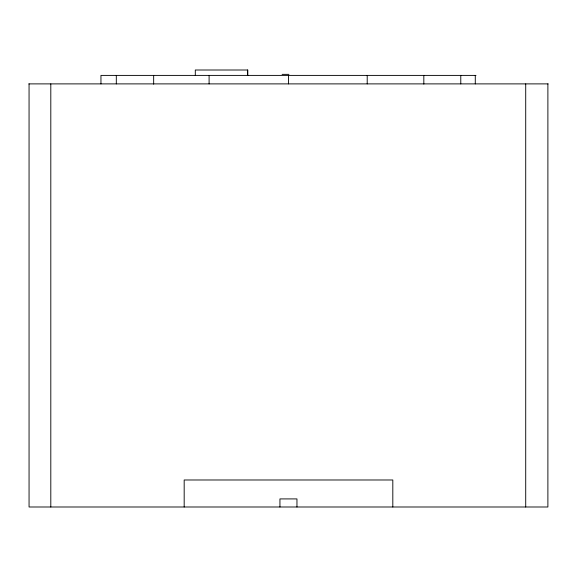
<?xml version="1.0" encoding="UTF-8"?>
<svg xmlns="http://www.w3.org/2000/svg" width="577" height="577" viewBox="0 0 577 577"><rect width="100%" height="100%" fill="white"/><g stroke="black" fill="none" stroke-linecap="round" stroke-linejoin="round"><path stroke-width="0.87" d="M282.095 74.354L288.933 74.354M476.003 75.399L100.953 75.399L100.953 83.889M28.85 83.889L548.15 83.889M547.89 83.889L547.89 506.995L29.059 506.995L29.059 83.889M525.712 83.889L525.712 506.995M475.282 75.399L475.282 83.889M460.778 75.399L460.778 83.889M423.828 75.399L423.828 84.083M392.814 506.995L392.814 479.985L184.178 479.985L184.178 506.995M367.21 75.399L367.21 83.889M296.96 506.995L296.96 498.917L279.939 498.917L279.939 506.995M288.478 75.399L288.478 83.889M247.807 75.399L247.807 70.005L195.3 70.005L195.3 75.399M247.425 70.005L247.425 75.399M209.098 75.399L209.098 83.889M153.662 75.399L153.662 84.155M116.309 75.399L116.309 83.889M50.805 83.889L50.805 506.995"/></g></svg>
